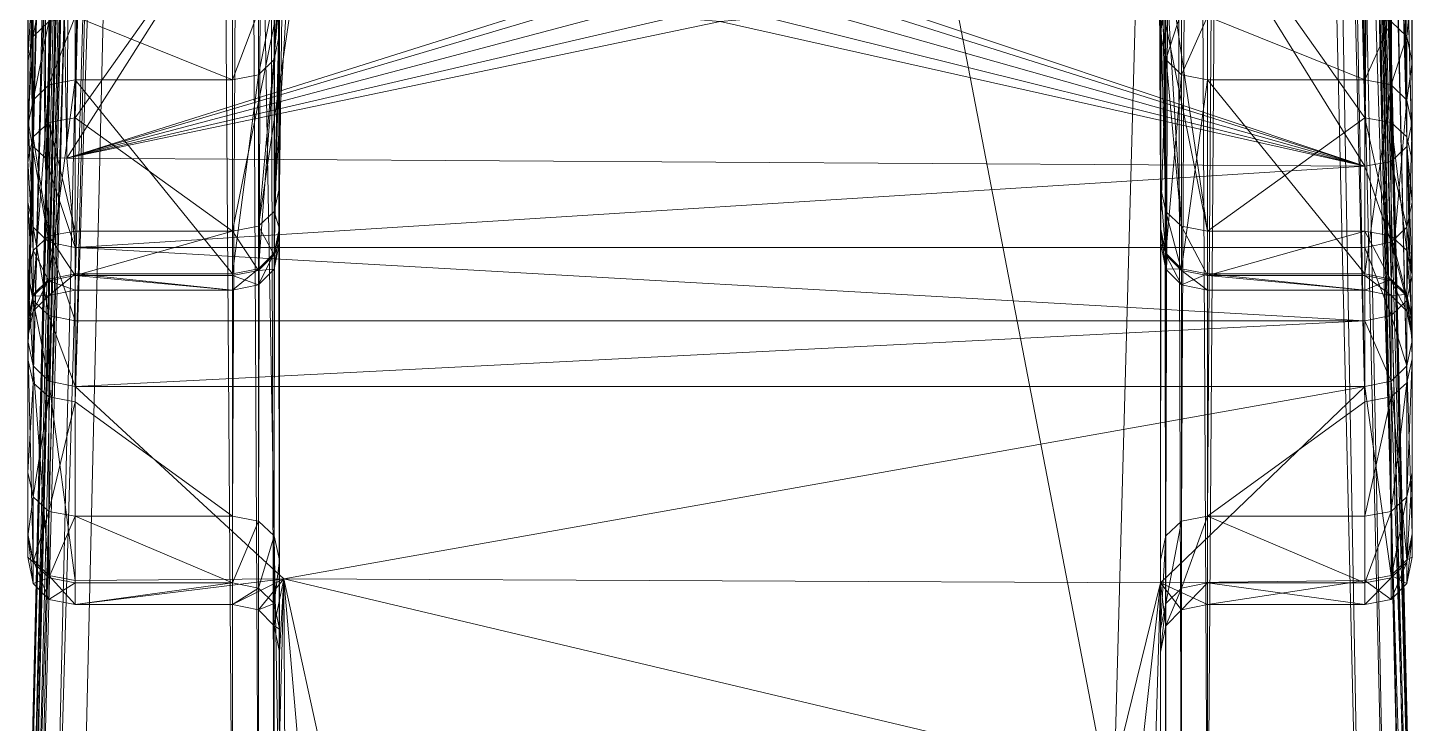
# Model space of a CAD drawing. Header units: metres. Extents: x -565 to 1231, y 366 to 1032.
# Drawn here: x -564.96 to -520.95, y 845.79 to 867.9 of the extents above; entities that cross this region are included whole.
import ezdxf

# ---------------------------------------------------------------- set-up
doc = ezdxf.new("R2010")
doc.units = ezdxf.units.M
doc.layers.add('KOV', color=7, linetype='Continuous', lineweight=13, true_color=0xe3e3e3)

# ---------------------------------------------------------------- blocks, each defined once
blk = doc.blocks.new('KOMPLEXNÍ OBJEKT_0')
at = {"layer": 'KOV'}
for points in [[(493.264, 1597.564, 364.419), (492.629, 1597.556, 392.791), (486.479, 1597.557, 366.155)], [(492.721, 1597.562, 359.788), (493.264, 1597.564, 364.419), (486.479, 1597.557, 366.155)], [(499.456, 1597.564, 391.238), (494.708, 1597.556, 401.233), (492.629, 1597.556, 392.791)], [(493.264, 1597.564, 364.419), (499.456, 1597.564, 391.238), (492.629, 1597.556, 392.791)], [(494.086, 1597.395, 364.276), (493.264, 1597.564, 364.419), (492.721, 1597.562, 359.788)], [(500.266, 1597.395, 391.044), (499.456, 1597.564, 391.238), (493.264, 1597.564, 364.419)], [(493.264, 1597.564, 364.419), (494.086, 1597.395, 364.276), (500.266, 1597.395, 391.044)], [(499.456, 1597.564, 391.238), (497.029, 1597.556, 409.6), (494.708, 1597.556, 401.233)], [(501.479, 1597.564, 399.46), (499.594, 1597.555, 417.906), (497.029, 1597.556, 409.6)], [(499.456, 1597.564, 391.238), (501.479, 1597.564, 399.46), (497.029, 1597.556, 409.6)], [(499.456, 1597.564, 391.238), (500.266, 1597.395, 391.044), (502.286, 1597.396, 399.249)], [(502.286, 1597.396, 399.249), (501.479, 1597.564, 399.46), (499.456, 1597.564, 391.238)], [(506.246, 1597.565, 415.722), (534.446, 1597.555, 525.168), (499.594, 1597.555, 417.906)], [(503.745, 1597.565, 407.631), (506.246, 1597.565, 415.722), (499.594, 1597.555, 417.906)], [(501.479, 1597.564, 399.46), (503.745, 1597.565, 407.631), (499.594, 1597.555, 417.906)], [(504.545, 1597.396, 407.397), (503.745, 1597.565, 407.631), (501.479, 1597.564, 399.46)], [(501.479, 1597.564, 399.46), (502.286, 1597.396, 399.249), (504.545, 1597.396, 407.397)], [(465.48, 1597.395, 327.309), (465.045, 1596.894, 327.062), (628.915, 1593.055, -8.922)], [(466.204, 1597.563, 327.728), (465.48, 1597.395, 327.309), (629.336, 1593.557, -8.644)], [(628.915, 1593.055, -8.922), (629.336, 1593.557, -8.644), (465.48, 1597.395, 327.309)], [(466.204, 1597.563, 327.728), (630.037, 1593.725, -8.181), (473.738, 1597.56, 331.089)], [(629.336, 1593.557, -8.644), (630.037, 1593.725, -8.181), (466.204, 1597.563, 327.728)], [(630.037, 1593.725, -8.181), (636.501, 1593.72, -5.465), (473.738, 1597.56, 331.089)], [(473.865, 1597.532, 331.151), (473.738, 1597.56, 331.089), (636.501, 1593.72, -5.465)], [(473.967, 1597.305, 331.202), (637.763, 1592.223, -4.631), (473.855, 1591.06, 331.431)], [(636.501, 1593.72, -5.465), (637.202, 1593.555, -5.002), (473.865, 1597.532, 331.151)], [(473.941, 1597.447, 331.189), (473.865, 1597.532, 331.151), (637.202, 1593.555, -5.002)], [(637.202, 1593.555, -5.002), (637.623, 1593.056, -4.724), (473.941, 1597.447, 331.189)], [(473.967, 1597.305, 331.202), (473.941, 1597.447, 331.189), (637.623, 1593.056, -4.724)], [(637.623, 1593.056, -4.724), (637.763, 1592.223, -4.631), (473.967, 1597.305, 331.202)], [(484.399, 1596.893, 359.837), (484.903, 1597.393, 359.834), (485.657, 1597.392, 366.298)], [(484.903, 1597.393, 359.834), (484.399, 1596.893, 359.837), (485.087, 1596.894, 353.291)], [(485.657, 1597.392, 366.298), (485.164, 1596.893, 366.383), (484.399, 1596.893, 359.837)], [(484.903, 1597.393, 359.834), (485.741, 1597.558, 359.829), (486.479, 1597.557, 366.155)], [(485.741, 1597.558, 359.829), (484.903, 1597.393, 359.834), (485.579, 1597.394, 353.399)], [(486.479, 1597.557, 366.155), (485.657, 1597.392, 366.298), (484.903, 1597.393, 359.834)], [(485.087, 1596.894, 353.291), (485.579, 1597.394, 353.399), (484.903, 1597.393, 359.834)], [(485.579, 1597.394, 353.399), (485.087, 1596.894, 353.291), (487.196, 1596.894, 347.047)], [(491.819, 1597.392, 392.985), (491.333, 1596.893, 393.101), (485.164, 1596.893, 366.383)], [(485.164, 1596.893, 366.383), (485.657, 1597.392, 366.298), (491.819, 1597.392, 392.985)], [(486.398, 1597.56, 353.578), (485.579, 1597.394, 353.399), (487.661, 1597.394, 347.233)], [(485.579, 1597.394, 353.399), (486.398, 1597.56, 353.578), (485.741, 1597.558, 359.829)], [(487.196, 1596.894, 347.047), (487.661, 1597.394, 347.233), (485.579, 1597.394, 353.399)], [(485.657, 1597.392, 366.298), (486.479, 1597.557, 366.155), (492.629, 1597.556, 392.791)], [(492.629, 1597.556, 392.791), (491.819, 1597.392, 392.985), (485.657, 1597.392, 366.298)], [(492.721, 1597.562, 359.788), (486.479, 1597.557, 366.155), (485.741, 1597.558, 359.829)], [(492.721, 1597.562, 359.788), (485.741, 1597.558, 359.829), (486.398, 1597.56, 353.578)], [(492.721, 1597.562, 359.788), (486.398, 1597.56, 353.578), (488.436, 1597.562, 347.543)], [(487.661, 1597.394, 347.233), (488.436, 1597.562, 347.543), (486.398, 1597.56, 353.578)], [(487.661, 1597.394, 347.233), (487.196, 1596.894, 347.047), (490.834, 1596.894, 339.248)], [(488.436, 1597.562, 347.543), (487.661, 1597.394, 347.233), (491.288, 1597.395, 339.457)], [(490.834, 1596.894, 339.248), (491.288, 1597.395, 339.457), (487.661, 1597.394, 347.233)], [(493.218, 1597.56, 355.069), (492.721, 1597.562, 359.788), (488.436, 1597.562, 347.543)], [(493.218, 1597.56, 355.069), (488.436, 1597.562, 347.543), (492.043, 1597.562, 339.809)], [(491.288, 1597.395, 339.457), (492.043, 1597.562, 339.809), (488.436, 1597.562, 347.543)], [(491.288, 1597.395, 339.457), (490.834, 1596.894, 339.248), (648.754, 1593.057, 0.586)], [(492.043, 1597.562, 339.809), (491.288, 1597.395, 339.457), (649.235, 1593.557, 0.738)], [(648.754, 1593.057, 0.586), (649.235, 1593.557, 0.738), (491.288, 1597.395, 339.457)], [(491.333, 1596.893, 393.101), (491.819, 1597.392, 392.985), (493.902, 1597.392, 401.444)], [(493.902, 1597.392, 401.444), (493.418, 1596.893, 401.57), (491.333, 1596.893, 393.101)], [(491.819, 1597.392, 392.985), (492.629, 1597.556, 392.791), (494.708, 1597.556, 401.233)], [(494.708, 1597.556, 401.233), (493.902, 1597.392, 401.444), (491.819, 1597.392, 392.985)], [(494.71, 1597.559, 350.652), (493.218, 1597.56, 355.069), (492.043, 1597.562, 339.809)], [(498.35, 1597.558, 342.846), (494.71, 1597.559, 350.652), (492.043, 1597.562, 339.809)], [(656.214, 1593.721, 4.305), (498.35, 1597.558, 342.846), (492.043, 1597.562, 339.809)], [(656.214, 1593.721, 4.305), (492.043, 1597.562, 339.809), (650.037, 1593.724, 0.991)], [(649.235, 1593.557, 0.738), (650.037, 1593.724, 0.991), (492.043, 1597.562, 339.809)], [(492.721, 1597.562, 359.788), (493.56, 1597.395, 359.784), (494.086, 1597.395, 364.276)], [(493.56, 1597.395, 359.784), (492.721, 1597.562, 359.788), (493.218, 1597.56, 355.069)], [(494.037, 1597.394, 355.248), (493.218, 1597.56, 355.069), (494.71, 1597.559, 350.652)], [(493.218, 1597.56, 355.069), (494.037, 1597.394, 355.248), (493.56, 1597.395, 359.784)], [(493.418, 1596.893, 401.57), (493.902, 1597.392, 401.444), (496.229, 1597.392, 409.834)], [(496.229, 1597.392, 409.834), (495.749, 1596.893, 409.975), (493.418, 1596.893, 401.57)], [(494.579, 1596.894, 364.191), (494.086, 1597.395, 364.276), (493.56, 1597.395, 359.784)], [(493.56, 1597.395, 359.784), (494.063, 1596.894, 359.781), (494.579, 1596.894, 364.191)], [(494.063, 1596.894, 359.781), (493.56, 1597.395, 359.784), (494.037, 1597.394, 355.248)], [(493.902, 1597.392, 401.444), (494.708, 1597.556, 401.233), (497.029, 1597.556, 409.6)], [(497.029, 1597.556, 409.6), (496.229, 1597.392, 409.834), (493.902, 1597.392, 401.444)], [(494.71, 1597.559, 350.652), (495.485, 1597.393, 350.963), (494.037, 1597.394, 355.248)], [(494.529, 1596.894, 355.356), (494.037, 1597.394, 355.248), (495.485, 1597.393, 350.963)], [(494.037, 1597.394, 355.248), (494.529, 1596.894, 355.356), (494.063, 1596.894, 359.781)], [(500.752, 1596.894, 390.928), (500.266, 1597.395, 391.044), (494.086, 1597.395, 364.276)], [(494.086, 1597.395, 364.276), (494.579, 1596.894, 364.191), (500.752, 1596.894, 390.928)], [(495.485, 1597.393, 350.963), (495.95, 1596.893, 351.149), (494.529, 1596.894, 355.356)], [(495.485, 1597.393, 350.963), (494.71, 1597.559, 350.652), (498.35, 1597.558, 342.846)], [(498.35, 1597.558, 342.846), (499.104, 1597.393, 343.199), (495.485, 1597.393, 350.963)], [(495.95, 1596.893, 351.149), (495.485, 1597.393, 350.963), (499.104, 1597.393, 343.199)], [(495.749, 1596.893, 409.975), (496.229, 1597.392, 409.834), (498.829, 1597.42, 418.247)], [(498.829, 1597.42, 418.247), (498.439, 1597.008, 418.664), (495.749, 1596.893, 409.975)], [(499.104, 1597.393, 343.199), (499.557, 1596.893, 343.413), (495.95, 1596.893, 351.149)], [(496.229, 1597.392, 409.834), (497.029, 1597.556, 409.6), (499.594, 1597.555, 417.906)], [(499.594, 1597.555, 417.906), (498.829, 1597.42, 418.247), (496.229, 1597.392, 409.834)], [(499.104, 1597.393, 343.199), (498.35, 1597.558, 342.846), (656.214, 1593.721, 4.305)], [(498.439, 1597.008, 418.664), (498.829, 1597.42, 418.247), (533.655, 1597.391, 525.431)], [(533.655, 1597.391, 525.431), (533.181, 1596.893, 525.589), (498.439, 1597.008, 418.664)], [(498.829, 1597.42, 418.247), (499.594, 1597.555, 417.906), (534.446, 1597.555, 525.168)], [(534.446, 1597.555, 525.168), (533.655, 1597.391, 525.431), (498.829, 1597.42, 418.247)], [(656.214, 1593.721, 4.305), (657.015, 1593.555, 4.559), (499.104, 1597.393, 343.199)], [(499.557, 1596.893, 343.413), (499.104, 1597.393, 343.199), (657.015, 1593.555, 4.559)], [(502.77, 1596.894, 399.123), (502.286, 1597.396, 399.249), (500.266, 1597.395, 391.044)], [(500.266, 1597.395, 391.044), (500.752, 1596.894, 390.928), (502.77, 1596.894, 399.123)], [(502.286, 1597.396, 399.249), (502.77, 1596.894, 399.123), (505.025, 1596.894, 407.256)], [(505.025, 1596.894, 407.256), (504.545, 1597.396, 407.397), (502.286, 1597.396, 399.249)], [(465.045, 1596.894, 327.062), (464.897, 1596.06, 326.986), (628.775, 1592.222, -9.015)], [(628.775, 1592.222, -9.015), (628.915, 1593.055, -8.922), (465.045, 1596.894, 327.062)], [(485.164, 1596.893, 366.383), (484.999, 1596.06, 366.412), (484.232, 1596.06, 359.838)], [(484.232, 1596.06, 359.838), (484.399, 1596.893, 359.837), (485.164, 1596.893, 366.383)], [(484.399, 1596.893, 359.837), (484.232, 1596.06, 359.838), (484.923, 1596.06, 353.255)], [(484.923, 1596.06, 353.255), (485.087, 1596.894, 353.291), (484.399, 1596.893, 359.837)], [(485.087, 1596.894, 353.291), (484.923, 1596.06, 353.255), (487.041, 1596.06, 346.985)], [(491.333, 1596.893, 393.101), (491.17, 1596.06, 393.139), (484.999, 1596.06, 366.412)], [(484.999, 1596.06, 366.412), (485.164, 1596.893, 366.383), (491.333, 1596.893, 393.101)], [(487.041, 1596.06, 346.985), (487.196, 1596.894, 347.047), (485.087, 1596.894, 353.291)], [(487.196, 1596.894, 347.047), (487.041, 1596.06, 346.985), (490.681, 1596.06, 339.182)], [(490.681, 1596.06, 339.182), (490.834, 1596.894, 339.248), (487.196, 1596.894, 347.047)], [(490.834, 1596.894, 339.248), (490.681, 1596.06, 339.182), (648.594, 1592.223, 0.535)], [(648.594, 1592.223, 0.535), (648.754, 1593.057, 0.586), (490.834, 1596.894, 339.248)], [(491.17, 1596.06, 393.139), (491.333, 1596.893, 393.101), (493.418, 1596.893, 401.57)], [(493.418, 1596.893, 401.57), (493.257, 1596.06, 401.613), (491.17, 1596.06, 393.139)], [(493.257, 1596.06, 401.613), (493.418, 1596.893, 401.57), (495.749, 1596.893, 409.975)], [(495.749, 1596.893, 409.975), (495.589, 1596.06, 410.022), (493.257, 1596.06, 401.613)], [(494.744, 1596.06, 364.162), (494.579, 1596.894, 364.191), (494.063, 1596.894, 359.781)], [(494.063, 1596.894, 359.781), (494.23, 1596.06, 359.78), (494.744, 1596.06, 364.162)], [(494.23, 1596.06, 359.78), (494.063, 1596.894, 359.781), (494.529, 1596.894, 355.356)], [(494.529, 1596.894, 355.356), (494.692, 1596.06, 355.391), (494.23, 1596.06, 359.78)], [(494.692, 1596.06, 355.391), (494.529, 1596.894, 355.356), (495.95, 1596.893, 351.149)], [(500.915, 1596.06, 390.89), (500.752, 1596.894, 390.928), (494.579, 1596.894, 364.191)], [(494.579, 1596.894, 364.191), (494.744, 1596.06, 364.162), (500.915, 1596.06, 390.89)], [(495.95, 1596.893, 351.149), (496.105, 1596.06, 351.211), (494.692, 1596.06, 355.391)], [(495.589, 1596.06, 410.022), (495.749, 1596.893, 409.975), (498.439, 1597.008, 418.664)], [(498.439, 1597.008, 418.664), (498.424, 1596.318, 419.159), (495.589, 1596.06, 410.022)], [(496.105, 1596.06, 351.211), (495.95, 1596.893, 351.149), (499.557, 1596.893, 343.413)], [(499.557, 1596.893, 343.413), (499.706, 1596.06, 343.487), (496.105, 1596.06, 351.211)], [(498.424, 1596.318, 419.159), (498.439, 1597.008, 418.664), (533.181, 1596.893, 525.589)], [(533.181, 1596.893, 525.589), (533.023, 1596.06, 525.642), (498.424, 1596.318, 419.159)], [(657.015, 1593.555, 4.559), (657.496, 1593.055, 4.711), (499.557, 1596.893, 343.413)], [(499.706, 1596.06, 343.487), (499.557, 1596.893, 343.413), (657.496, 1593.055, 4.711)], [(500.752, 1596.894, 390.928), (500.915, 1596.06, 390.89), (502.931, 1596.06, 399.081)], [(502.931, 1596.06, 399.081), (502.77, 1596.894, 399.123), (500.752, 1596.894, 390.928)], [(498.165, 1555.06, 418.359), (495.589, 1596.06, 410.022), (498.424, 1596.318, 419.159)], [(498.165, 1555.06, 418.359), (498.424, 1596.318, 419.159), (502.769, 1575.56, 432.531)], [(502.894, 1577.06, 432.914), (502.769, 1575.56, 432.531), (498.424, 1596.318, 419.159)], [(503.233, 1578.157, 433.958), (502.894, 1577.06, 432.914), (498.424, 1596.318, 419.159)], [(503.697, 1578.56, 435.385), (503.233, 1578.157, 433.958), (498.424, 1596.318, 419.159)], [(504.159, 1578.157, 436.811), (503.697, 1578.56, 435.385), (498.424, 1596.318, 419.159)], [(527.027, 1578.157, 507.189), (504.159, 1578.157, 436.811), (498.424, 1596.318, 419.159)], [(527.027, 1578.157, 507.189), (498.424, 1596.318, 419.159), (533.023, 1596.06, 525.642)], [(476.687, 1589.56, 302.574), (628.775, 1592.222, -9.015), (464.897, 1596.06, 326.986)], [(485.051, 1589.427, 366.701), (484.232, 1591.06, 359.838), (484.232, 1596.06, 359.838)], [(484.232, 1596.06, 359.838), (484.999, 1596.06, 366.412), (485.051, 1589.427, 366.701)], [(484.232, 1596.06, 359.838), (484.232, 1591.06, 359.838), (484.923, 1591.06, 353.255)], [(484.923, 1591.06, 353.255), (484.923, 1596.06, 353.255), (484.232, 1596.06, 359.838)], [(487.041, 1596.06, 346.985), (484.923, 1596.06, 353.255), (484.923, 1591.06, 353.255)], [(484.923, 1591.06, 353.255), (487.041, 1591.06, 346.985), (487.041, 1596.06, 346.985)], [(485.051, 1589.427, 366.701), (484.999, 1596.06, 366.412), (491.17, 1596.06, 393.139)], [(491.17, 1555.06, 393.139), (485.051, 1589.427, 366.701), (491.17, 1596.06, 393.139)], [(490.681, 1596.06, 339.182), (487.041, 1596.06, 346.985), (487.041, 1591.06, 346.985)], [(490.681, 1596.06, 339.182), (487.041, 1591.06, 346.985), (648.594, 1591.06, 0.535)], [(648.594, 1592.223, 0.535), (490.681, 1596.06, 339.182), (648.594, 1591.06, 0.535)], [(493.257, 1555.06, 401.613), (491.17, 1555.06, 393.139), (491.17, 1596.06, 393.139)], [(493.257, 1555.06, 401.613), (491.17, 1596.06, 393.139), (493.257, 1596.06, 401.613)], [(493.257, 1555.06, 401.613), (493.257, 1596.06, 401.613), (495.589, 1596.06, 410.022)], [(495.589, 1555.06, 410.021), (493.257, 1555.06, 401.613), (495.589, 1596.06, 410.022)], [(494.744, 1596.06, 364.162), (494.23, 1596.06, 359.78), (494.23, 1591.06, 359.78)], [(494.23, 1591.06, 359.78), (494.744, 1591.06, 364.162), (494.744, 1596.06, 364.162)], [(494.692, 1596.06, 355.391), (494.692, 1591.06, 355.391), (494.23, 1591.06, 359.78)], [(494.23, 1591.06, 359.78), (494.23, 1596.06, 359.78), (494.692, 1596.06, 355.391)], [(496.105, 1591.06, 351.211), (494.692, 1591.06, 355.391), (494.692, 1596.06, 355.391)], [(494.692, 1596.06, 355.391), (496.105, 1596.06, 351.211), (496.105, 1591.06, 351.211)], [(500.915, 1596.06, 390.89), (494.744, 1596.06, 364.162), (494.744, 1591.06, 364.162)], [(500.915, 1596.06, 390.89), (494.744, 1591.06, 364.162), (500.915, 1591.06, 390.89)], [(498.165, 1555.06, 418.359), (495.589, 1555.06, 410.021), (495.589, 1596.06, 410.022)], [(496.105, 1591.06, 351.211), (496.105, 1596.06, 351.211), (499.706, 1596.06, 343.487)], [(510.994, 1588.06, 319.283), (496.105, 1591.06, 351.211), (499.706, 1596.06, 343.487)], [(510.994, 1588.06, 319.283), (499.706, 1596.06, 343.487), (657.656, 1592.222, 4.761)], [(657.496, 1593.055, 4.711), (657.656, 1592.222, 4.761), (499.706, 1596.06, 343.487)], [(502.931, 1596.06, 399.081), (500.915, 1596.06, 390.89), (500.915, 1591.06, 390.89)], [(502.931, 1596.06, 399.081), (500.915, 1591.06, 390.89), (502.931, 1591.06, 399.081)], [(637.763, 1592.223, -4.631), (637.763, 1591.06, -4.631), (473.855, 1591.06, 331.431)], [(476.687, 1589.56, 302.574), (477.404, 1563.06, 301.344), (628.775, 1592.222, -9.015)], [(477.404, 1563.06, 301.344), (628.775, 1558.897, -9.015), (628.775, 1592.222, -9.015)], [(473.999, 1590.227, 331.515), (473.855, 1591.06, 331.431), (637.763, 1591.06, -4.631)], [(637.763, 1591.06, -4.631), (637.903, 1590.227, -4.538), (473.999, 1590.227, 331.515)], [(484.232, 1591.06, 359.838), (484.064, 1590.227, 359.839), (484.759, 1590.227, 353.22)], [(484.064, 1590.227, 359.839), (484.232, 1591.06, 359.838), (485.051, 1589.427, 366.701)], [(484.759, 1590.227, 353.22), (484.923, 1591.06, 353.255), (484.232, 1591.06, 359.838)], [(484.923, 1591.06, 353.255), (484.759, 1590.227, 353.22), (486.886, 1590.227, 346.923)], [(486.886, 1590.227, 346.923), (487.041, 1591.06, 346.985), (484.923, 1591.06, 353.255)], [(487.041, 1591.06, 346.985), (486.886, 1590.227, 346.923), (648.434, 1590.227, 0.484)], [(648.434, 1590.227, 0.484), (648.594, 1591.06, 0.535), (487.041, 1591.06, 346.985)], [(494.23, 1591.06, 359.78), (494.398, 1590.227, 359.779), (494.908, 1590.227, 364.134)], [(494.908, 1590.227, 364.134), (494.744, 1591.06, 364.162), (494.23, 1591.06, 359.78)], [(494.398, 1590.227, 359.779), (494.23, 1591.06, 359.78), (494.692, 1591.06, 355.391)], [(494.692, 1591.06, 355.391), (494.856, 1590.227, 355.427), (494.398, 1590.227, 359.779)], [(494.856, 1590.227, 355.427), (494.692, 1591.06, 355.391), (496.105, 1591.06, 351.211)], [(494.744, 1591.06, 364.162), (494.908, 1590.227, 364.134), (501.077, 1590.227, 390.851)], [(501.077, 1590.227, 390.851), (500.915, 1591.06, 390.89), (494.744, 1591.06, 364.162)], [(496.105, 1591.06, 351.211), (496.26, 1590.227, 351.273), (494.856, 1590.227, 355.427)], [(496.26, 1590.227, 351.273), (496.105, 1591.06, 351.211), (510.994, 1588.06, 319.283)], [(500.915, 1591.06, 390.89), (501.077, 1590.227, 390.851), (503.092, 1590.227, 399.038)], [(503.092, 1590.227, 399.038), (502.931, 1591.06, 399.081), (500.915, 1591.06, 390.89)], [(474.433, 1589.727, 331.767), (473.999, 1590.227, 331.515), (637.903, 1590.227, -4.538)], [(637.903, 1590.227, -4.538), (638.324, 1589.727, -4.26), (474.433, 1589.727, 331.767)], [(484.064, 1590.227, 359.839), (483.561, 1589.727, 359.842), (484.268, 1589.727, 353.112)], [(483.561, 1589.727, 359.842), (484.064, 1590.227, 359.839), (485.051, 1589.427, 366.701)], [(484.268, 1589.727, 353.112), (484.759, 1590.227, 353.22), (484.064, 1590.227, 359.839)], [(484.759, 1590.227, 353.22), (484.268, 1589.727, 353.112), (486.421, 1589.727, 346.736)], [(486.421, 1589.727, 346.736), (486.886, 1590.227, 346.923), (484.759, 1590.227, 353.22)], [(486.886, 1590.227, 346.923), (486.421, 1589.727, 346.736), (647.953, 1589.727, 0.332)], [(647.953, 1589.727, 0.332), (648.434, 1590.227, 0.484), (486.886, 1590.227, 346.923)], [(494.398, 1590.227, 359.779), (494.901, 1589.727, 359.776), (495.401, 1589.727, 364.048)], [(495.401, 1589.727, 364.048), (494.908, 1590.227, 364.134), (494.398, 1590.227, 359.779)], [(494.901, 1589.727, 359.776), (494.398, 1590.227, 359.779), (494.856, 1590.227, 355.427)], [(495.348, 1589.727, 355.535), (494.856, 1590.227, 355.427), (496.26, 1590.227, 351.273)], [(494.856, 1590.227, 355.427), (495.348, 1589.727, 355.535), (494.901, 1589.727, 359.776)], [(494.908, 1590.227, 364.134), (495.401, 1589.727, 364.048), (501.563, 1589.727, 390.735)], [(501.563, 1589.727, 390.735), (501.077, 1590.227, 390.851), (494.908, 1590.227, 364.134)], [(496.26, 1590.227, 351.273), (496.725, 1589.727, 351.459), (495.348, 1589.727, 355.535)], [(496.725, 1589.727, 351.459), (496.26, 1590.227, 351.273), (510.762, 1588.893, 319.858)], [(510.994, 1588.06, 319.283), (510.762, 1588.893, 319.858), (496.26, 1590.227, 351.273)], [(501.077, 1590.227, 390.851), (501.563, 1589.727, 390.735), (503.576, 1589.727, 398.912)], [(503.576, 1589.727, 398.912), (503.092, 1590.227, 399.038), (501.077, 1590.227, 390.851)], [(475.154, 1589.56, 332.188), (474.433, 1589.727, 331.767), (638.324, 1589.727, -4.26)], [(638.324, 1589.727, -4.26), (639.025, 1589.56, -3.797), (475.154, 1589.56, 332.188)], [(483.561, 1589.727, 359.842), (482.723, 1589.56, 359.847), (483.449, 1589.56, 352.933)], [(482.723, 1589.56, 359.847), (483.561, 1589.727, 359.842), (485.051, 1589.427, 366.701)], [(484.268, 1589.727, 353.112), (483.449, 1589.56, 352.933), (485.646, 1589.56, 346.426)], [(483.449, 1589.56, 352.933), (484.268, 1589.727, 353.112), (483.561, 1589.727, 359.842)], [(485.646, 1589.56, 346.426), (486.421, 1589.727, 346.736), (484.268, 1589.727, 353.112)], [(486.421, 1589.727, 346.736), (485.646, 1589.56, 346.426), (647.151, 1589.56, 0.079)], [(647.151, 1589.56, 0.079), (647.953, 1589.727, 0.332), (486.421, 1589.727, 346.736)], [(494.901, 1589.727, 359.776), (495.74, 1589.56, 359.771), (496.224, 1589.56, 363.906)], [(496.224, 1589.56, 363.906), (495.401, 1589.727, 364.048), (494.901, 1589.727, 359.776)], [(495.74, 1589.56, 359.771), (494.901, 1589.727, 359.776), (495.348, 1589.727, 355.535)], [(496.167, 1589.56, 355.714), (495.348, 1589.727, 355.535), (496.725, 1589.727, 351.459)], [(495.348, 1589.727, 355.535), (496.167, 1589.56, 355.714), (495.74, 1589.56, 359.771)], [(495.401, 1589.727, 364.048), (496.224, 1589.56, 363.906), (502.374, 1589.56, 390.542)], [(502.374, 1589.56, 390.542), (501.563, 1589.727, 390.735), (495.401, 1589.727, 364.048)], [(496.725, 1589.727, 351.459), (497.499, 1589.56, 351.77), (496.167, 1589.56, 355.714)], [(497.499, 1589.56, 351.77), (496.725, 1589.727, 351.459), (510.068, 1589.393, 321.585)], [(510.762, 1588.893, 319.858), (510.068, 1589.393, 321.585), (496.725, 1589.727, 351.459)], [(501.563, 1589.727, 390.735), (502.374, 1589.56, 390.542), (504.382, 1589.56, 398.701)], [(504.382, 1589.56, 398.701), (503.576, 1589.727, 398.912), (501.563, 1589.727, 390.735)], [(485.646, 1589.56, 346.426), (479.936, 1589.56, 353.985), (475.154, 1589.56, 332.188)], [(485.646, 1589.56, 346.426), (475.154, 1589.56, 332.188), (639.025, 1589.56, -3.797)], [(478.8, 1563.06, 355.044), (478.8, 1588.06, 355.044), (485.051, 1589.427, 366.701)], [(485.051, 1589.427, 366.701), (484.921, 1561.56, 366.591), (478.8, 1563.06, 355.044)], [(485.051, 1589.427, 366.701), (478.8, 1588.06, 355.044), (478.927, 1588.893, 354.926)], [(485.051, 1589.427, 366.701), (478.927, 1588.893, 354.926), (479.305, 1589.393, 354.573)], [(485.051, 1589.427, 366.701), (479.305, 1589.393, 354.573), (479.936, 1589.56, 353.985)], [(482.723, 1589.56, 359.847), (485.051, 1589.427, 366.701), (479.936, 1589.56, 353.985)], [(483.449, 1589.56, 352.933), (482.723, 1589.56, 359.847), (479.936, 1589.56, 353.985)], [(485.646, 1589.56, 346.426), (483.449, 1589.56, 352.933), (479.936, 1589.56, 353.985)], [(491.17, 1555.06, 393.139), (484.921, 1561.56, 366.591), (485.051, 1589.427, 366.701)], [(647.151, 1589.56, 0.079), (485.646, 1589.56, 346.426), (639.025, 1589.56, -3.797)], [(496.224, 1589.56, 363.906), (495.74, 1589.56, 359.771), (496.167, 1589.56, 355.714)], [(496.224, 1589.56, 363.906), (496.167, 1589.56, 355.714), (497.499, 1589.56, 351.77)], [(502.374, 1589.56, 390.542), (496.224, 1589.56, 363.906), (497.499, 1589.56, 351.77)], [(497.499, 1589.56, 351.77), (508.91, 1589.56, 324.462), (507.72, 1589.56, 324.236)], [(497.499, 1589.56, 351.77), (507.72, 1589.56, 324.236), (507.053, 1589.56, 330.105)], [(497.499, 1589.56, 351.77), (507.053, 1589.56, 330.105), (507.646, 1589.56, 335.899)], [(502.374, 1589.56, 390.542), (497.499, 1589.56, 351.77), (507.646, 1589.56, 335.899)], [(510.068, 1589.393, 321.585), (508.91, 1589.56, 324.462), (497.499, 1589.56, 351.77)], [(502.374, 1589.56, 390.542), (507.646, 1589.56, 335.899), (518.469, 1589.56, 386.817)], [(504.382, 1589.56, 398.701), (502.374, 1589.56, 390.542), (518.469, 1589.56, 386.817)], [(498.165, 1555.06, 418.359), (502.769, 1575.56, 432.531), (502.894, 1574.06, 432.914)], [(498.165, 1555.06, 418.359), (502.894, 1574.06, 432.914), (503.233, 1572.961, 433.958)], [(527.027, 1572.961, 507.189), (532.763, 1554.802, 524.841), (498.165, 1555.06, 418.359)], [(498.165, 1555.06, 418.359), (503.233, 1572.961, 433.958), (503.697, 1572.56, 435.385)], [(498.165, 1555.06, 418.359), (503.697, 1572.56, 435.385), (504.159, 1572.961, 436.811)], [(527.027, 1572.961, 507.189), (498.165, 1555.06, 418.359), (504.159, 1572.961, 436.811)], [(477.404, 1563.06, 301.344), (464.897, 1555.06, 326.986), (628.775, 1558.897, -9.015)], [(484.921, 1561.56, 366.591), (478.927, 1562.227, 354.926), (478.8, 1563.06, 355.044)], [(496.105, 1560.06, 351.211), (510.994, 1563.06, 319.283), (499.706, 1555.06, 343.487)], [(510.762, 1562.227, 319.858), (510.994, 1563.06, 319.283), (496.105, 1560.06, 351.211)], [(510.994, 1563.06, 319.283), (657.656, 1558.897, 4.761), (499.706, 1555.06, 343.487)], [(484.921, 1561.56, 366.591), (479.305, 1561.727, 354.573), (478.927, 1562.227, 354.926)], [(496.105, 1560.06, 351.211), (496.26, 1560.893, 351.273), (510.762, 1562.227, 319.858)], [(510.068, 1561.727, 321.585), (510.762, 1562.227, 319.858), (496.26, 1560.893, 351.273)], [(474.433, 1561.394, 331.767), (475.154, 1561.56, 332.188), (639.025, 1561.56, -3.797)], [(639.025, 1561.56, -3.797), (638.324, 1561.394, -4.26), (474.433, 1561.394, 331.767)], [(475.154, 1561.56, 332.188), (479.936, 1561.56, 353.985), (485.646, 1561.56, 346.426)], [(639.025, 1561.56, -3.797), (475.154, 1561.56, 332.188), (485.646, 1561.56, 346.426)], [(484.921, 1561.56, 366.591), (479.936, 1561.56, 353.985), (479.305, 1561.727, 354.573)], [(479.936, 1561.56, 353.985), (484.921, 1561.56, 366.591), (482.723, 1561.56, 359.847)], [(479.936, 1561.56, 353.985), (482.723, 1561.56, 359.847), (483.449, 1561.56, 352.933)], [(479.936, 1561.56, 353.985), (483.449, 1561.56, 352.933), (485.646, 1561.56, 346.426)], [(484.921, 1561.56, 366.591), (483.561, 1561.393, 359.842), (482.723, 1561.56, 359.847)], [(484.268, 1561.393, 353.112), (483.449, 1561.56, 352.933), (482.723, 1561.56, 359.847)], [(482.723, 1561.56, 359.847), (483.561, 1561.393, 359.842), (484.268, 1561.393, 353.112)], [(486.421, 1561.393, 346.736), (485.646, 1561.56, 346.426), (483.449, 1561.56, 352.933)], [(483.449, 1561.56, 352.933), (484.268, 1561.393, 353.112), (486.421, 1561.393, 346.736)], [(484.921, 1561.56, 366.591), (484.064, 1560.893, 359.839), (483.561, 1561.393, 359.842)], [(484.921, 1561.56, 366.591), (484.232, 1560.06, 359.838), (484.064, 1560.893, 359.839)], [(484.232, 1560.06, 359.838), (484.921, 1561.56, 366.591), (484.999, 1555.06, 366.412)], [(491.17, 1555.06, 393.139), (484.999, 1555.06, 366.412), (484.921, 1561.56, 366.591)], [(639.025, 1561.56, -3.797), (485.646, 1561.56, 346.426), (647.151, 1561.56, 0.079)], [(647.953, 1561.394, 0.332), (647.151, 1561.56, 0.079), (485.646, 1561.56, 346.426)], [(485.646, 1561.56, 346.426), (486.421, 1561.393, 346.736), (647.953, 1561.394, 0.332)], [(494.901, 1561.393, 359.776), (495.74, 1561.56, 359.771), (496.167, 1561.56, 355.714)], [(496.167, 1561.56, 355.714), (495.348, 1561.393, 355.535), (494.901, 1561.393, 359.776)], [(495.74, 1561.56, 359.771), (494.901, 1561.393, 359.776), (495.401, 1561.393, 364.048)], [(495.348, 1561.393, 355.535), (496.167, 1561.56, 355.714), (497.499, 1561.56, 351.77)], [(497.499, 1561.56, 351.77), (496.725, 1561.393, 351.459), (495.348, 1561.393, 355.535)], [(495.401, 1561.393, 364.048), (496.224, 1561.56, 363.906), (495.74, 1561.56, 359.771)], [(496.224, 1561.56, 363.906), (495.401, 1561.393, 364.048), (501.563, 1561.393, 390.735)], [(496.167, 1561.56, 355.714), (495.74, 1561.56, 359.771), (496.224, 1561.56, 363.906)], [(497.499, 1561.56, 351.77), (496.167, 1561.56, 355.714), (496.224, 1561.56, 363.906)], [(497.499, 1561.56, 351.77), (496.224, 1561.56, 363.906), (502.374, 1561.56, 390.542)], [(501.563, 1561.393, 390.735), (502.374, 1561.56, 390.542), (496.224, 1561.56, 363.906)], [(496.26, 1560.893, 351.273), (496.725, 1561.393, 351.459), (510.068, 1561.727, 321.585)], [(508.91, 1561.56, 324.462), (510.068, 1561.727, 321.585), (496.725, 1561.393, 351.459)], [(496.725, 1561.393, 351.459), (497.499, 1561.56, 351.77), (508.91, 1561.56, 324.462)], [(507.773, 1561.607, 325.866), (508.91, 1561.56, 324.462), (497.499, 1561.56, 351.77)], [(507.053, 1561.56, 330.105), (507.773, 1561.607, 325.866), (497.499, 1561.56, 351.77)], [(507.646, 1561.56, 335.899), (507.053, 1561.56, 330.105), (497.499, 1561.56, 351.77)], [(507.646, 1561.56, 335.899), (497.499, 1561.56, 351.77), (502.374, 1561.56, 390.542)], [(502.374, 1561.56, 390.542), (501.563, 1561.393, 390.735), (503.576, 1561.393, 398.912)], [(518.469, 1561.56, 386.817), (507.646, 1561.56, 335.899), (502.374, 1561.56, 390.542)], [(518.469, 1561.56, 386.817), (502.374, 1561.56, 390.542), (504.382, 1561.56, 398.701)], [(503.576, 1561.393, 398.912), (504.382, 1561.56, 398.701), (502.374, 1561.56, 390.542)], [(473.999, 1560.894, 331.515), (474.433, 1561.394, 331.767), (638.324, 1561.394, -4.26)], [(638.324, 1561.394, -4.26), (637.903, 1560.894, -4.538), (473.999, 1560.894, 331.515)], [(484.759, 1560.893, 353.22), (484.268, 1561.393, 353.112), (483.561, 1561.393, 359.842)], [(483.561, 1561.393, 359.842), (484.064, 1560.893, 359.839), (484.759, 1560.893, 353.22)], [(486.886, 1560.893, 346.923), (486.421, 1561.393, 346.736), (484.268, 1561.393, 353.112)], [(484.268, 1561.393, 353.112), (484.759, 1560.893, 353.22), (486.886, 1560.893, 346.923)], [(648.434, 1560.894, 0.484), (647.953, 1561.394, 0.332), (486.421, 1561.393, 346.736)], [(486.421, 1561.393, 346.736), (486.886, 1560.893, 346.923), (648.434, 1560.894, 0.484)], [(494.398, 1560.893, 359.779), (494.901, 1561.393, 359.776), (495.348, 1561.393, 355.535)], [(495.348, 1561.393, 355.535), (494.856, 1560.893, 355.427), (494.398, 1560.893, 359.779)], [(494.901, 1561.393, 359.776), (494.398, 1560.893, 359.779), (494.908, 1560.893, 364.134)], [(494.856, 1560.893, 355.427), (495.348, 1561.393, 355.535), (496.725, 1561.393, 351.459)], [(496.725, 1561.393, 351.459), (496.26, 1560.893, 351.273), (494.856, 1560.893, 355.427)], [(494.908, 1560.893, 364.134), (495.401, 1561.393, 364.048), (494.901, 1561.393, 359.776)], [(495.401, 1561.393, 364.048), (494.908, 1560.893, 364.134), (501.077, 1560.893, 390.851)], [(501.077, 1560.893, 390.851), (501.563, 1561.393, 390.735), (495.401, 1561.393, 364.048)], [(501.563, 1561.393, 390.735), (501.077, 1560.893, 390.851), (503.092, 1560.893, 399.038)], [(503.092, 1560.893, 399.038), (503.576, 1561.393, 398.912), (501.563, 1561.393, 390.735)], [(473.855, 1560.06, 331.431), (473.999, 1560.894, 331.515), (637.903, 1560.894, -4.538)], [(637.903, 1560.894, -4.538), (637.763, 1560.06, -4.631), (473.855, 1560.06, 331.431)], [(484.923, 1560.06, 353.255), (484.759, 1560.893, 353.22), (484.064, 1560.893, 359.839)], [(484.064, 1560.893, 359.839), (484.232, 1560.06, 359.838), (484.923, 1560.06, 353.255)], [(487.041, 1560.06, 346.985), (486.886, 1560.893, 346.923), (484.759, 1560.893, 353.22)], [(484.759, 1560.893, 353.22), (484.923, 1560.06, 353.255), (487.041, 1560.06, 346.985)], [(648.594, 1560.06, 0.535), (648.434, 1560.894, 0.484), (486.886, 1560.893, 346.923)], [(486.886, 1560.893, 346.923), (487.041, 1560.06, 346.985), (648.594, 1560.06, 0.535)], [(494.23, 1560.06, 359.78), (494.398, 1560.893, 359.779), (494.856, 1560.893, 355.427)], [(494.856, 1560.893, 355.427), (494.692, 1560.06, 355.391), (494.23, 1560.06, 359.78)], [(494.398, 1560.893, 359.779), (494.23, 1560.06, 359.78), (494.744, 1560.06, 364.162)], [(494.744, 1560.06, 364.162), (494.908, 1560.893, 364.134), (494.398, 1560.893, 359.779)], [(494.692, 1560.06, 355.391), (494.856, 1560.893, 355.427), (496.26, 1560.893, 351.273)], [(496.26, 1560.893, 351.273), (496.105, 1560.06, 351.211), (494.692, 1560.06, 355.391)], [(494.908, 1560.893, 364.134), (494.744, 1560.06, 364.162), (500.915, 1560.06, 390.89)], [(500.915, 1560.06, 390.89), (501.077, 1560.893, 390.851), (494.908, 1560.893, 364.134)], [(501.077, 1560.893, 390.851), (500.915, 1560.06, 390.89), (502.931, 1560.06, 399.081)], [(502.931, 1560.06, 399.081), (503.092, 1560.893, 399.038), (501.077, 1560.893, 390.851)], [(637.763, 1558.896, -4.631), (473.967, 1553.815, 331.202), (473.855, 1560.06, 331.431)], [(637.763, 1560.06, -4.631), (637.763, 1558.896, -4.631), (473.855, 1560.06, 331.431)], [(484.232, 1555.06, 359.838), (484.923, 1555.06, 353.255), (484.923, 1560.06, 353.255)], [(484.923, 1560.06, 353.255), (484.232, 1560.06, 359.838), (484.232, 1555.06, 359.838)], [(484.999, 1555.06, 366.412), (484.232, 1555.06, 359.838), (484.232, 1560.06, 359.838)], [(487.041, 1560.06, 346.985), (484.923, 1560.06, 353.255), (484.923, 1555.06, 353.255)], [(484.923, 1555.06, 353.255), (487.041, 1555.06, 346.985), (487.041, 1560.06, 346.985)], [(648.594, 1558.896, 0.535), (648.594, 1560.06, 0.535), (487.041, 1560.06, 346.985)], [(490.681, 1555.06, 339.182), (648.594, 1558.896, 0.535), (487.041, 1560.06, 346.985)], [(487.041, 1555.06, 346.985), (490.681, 1555.06, 339.182), (487.041, 1560.06, 346.985)], [(494.744, 1560.06, 364.162), (494.23, 1560.06, 359.78), (494.23, 1555.06, 359.78)], [(494.23, 1555.06, 359.78), (494.744, 1555.06, 364.162), (494.744, 1560.06, 364.162)], [(494.23, 1555.06, 359.78), (494.23, 1560.06, 359.78), (494.692, 1560.06, 355.391)], [(494.692, 1560.06, 355.391), (494.692, 1555.06, 355.391), (494.23, 1555.06, 359.78)], [(496.105, 1555.06, 351.211), (494.692, 1555.06, 355.391), (494.692, 1560.06, 355.391)], [(494.692, 1560.06, 355.391), (496.105, 1560.06, 351.211), (496.105, 1555.06, 351.211)], [(494.744, 1555.06, 364.162), (500.915, 1555.06, 390.89), (500.915, 1560.06, 390.89)], [(494.744, 1560.06, 364.162), (494.744, 1555.06, 364.162), (500.915, 1560.06, 390.89)], [(496.105, 1555.06, 351.211), (496.105, 1560.06, 351.211), (499.706, 1555.06, 343.487)], [(500.915, 1555.06, 390.89), (502.931, 1555.06, 399.081), (502.931, 1560.06, 399.081)], [(500.915, 1555.06, 390.89), (502.931, 1560.06, 399.081), (500.915, 1560.06, 390.89)], [(628.915, 1558.063, -8.922), (628.775, 1558.897, -9.015), (464.897, 1555.06, 326.986)], [(473.941, 1553.673, 331.189), (473.967, 1553.815, 331.202), (637.763, 1558.896, -4.631)], [(637.763, 1558.896, -4.631), (637.623, 1558.063, -4.724), (473.941, 1553.673, 331.189)], [(648.754, 1558.063, 0.586), (648.594, 1558.896, 0.535), (490.681, 1555.06, 339.182)], [(657.656, 1558.897, 4.761), (657.496, 1558.063, 4.711), (499.557, 1554.227, 343.413)], [(499.557, 1554.227, 343.413), (499.706, 1555.06, 343.487), (657.656, 1558.897, 4.761)], [(464.897, 1555.06, 326.986), (465.045, 1554.226, 327.062), (628.915, 1558.063, -8.922)], [(629.336, 1557.562, -8.644), (628.915, 1558.063, -8.922), (465.045, 1554.226, 327.062)], [(473.865, 1553.588, 331.151), (473.941, 1553.673, 331.189), (637.623, 1558.063, -4.724)], [(637.623, 1558.063, -4.724), (637.202, 1557.564, -5.002), (473.865, 1553.588, 331.151)], [(490.681, 1555.06, 339.182), (490.834, 1554.226, 339.248), (648.754, 1558.063, 0.586)], [(649.235, 1557.562, 0.738), (648.754, 1558.063, 0.586), (490.834, 1554.226, 339.248)], [(657.496, 1558.063, 4.711), (657.015, 1557.564, 4.559), (499.104, 1553.727, 343.199)], [(499.104, 1553.727, 343.199), (499.557, 1554.227, 343.413), (657.496, 1558.063, 4.711)], [(465.045, 1554.226, 327.062), (465.48, 1553.725, 327.309), (629.336, 1557.562, -8.644)], [(630.037, 1557.394, -8.181), (629.336, 1557.562, -8.644), (465.48, 1553.725, 327.309)], [(473.738, 1553.56, 331.089), (473.865, 1553.588, 331.151), (637.202, 1557.564, -5.002)], [(637.202, 1557.564, -5.002), (636.501, 1557.399, -5.465), (473.738, 1553.56, 331.089)], [(490.834, 1554.226, 339.248), (491.288, 1553.726, 339.457), (649.235, 1557.562, 0.738)], [(650.037, 1557.395, 0.991), (649.235, 1557.562, 0.738), (491.288, 1553.726, 339.457)], [(657.015, 1557.564, 4.559), (656.214, 1557.398, 4.305), (498.35, 1553.562, 342.846)], [(498.35, 1553.562, 342.846), (499.104, 1553.727, 343.199), (657.015, 1557.564, 4.559)], [(465.48, 1553.725, 327.309), (466.204, 1553.557, 327.728), (630.037, 1557.394, -8.181)], [(473.738, 1553.56, 331.089), (630.037, 1557.394, -8.181), (466.204, 1553.557, 327.728)], [(473.738, 1553.56, 331.089), (636.501, 1557.399, -5.465), (630.037, 1557.394, -8.181)], [(491.288, 1553.726, 339.457), (492.043, 1553.558, 339.809), (650.037, 1557.395, 0.991)], [(492.043, 1553.558, 339.809), (498.35, 1553.562, 342.846), (656.214, 1557.398, 4.305)], [(650.037, 1557.395, 0.991), (492.043, 1553.558, 339.809), (656.214, 1557.398, 4.305)], [(484.232, 1555.06, 359.838), (484.399, 1554.227, 359.837), (485.087, 1554.227, 353.291)], [(485.087, 1554.227, 353.291), (484.923, 1555.06, 353.255), (484.232, 1555.06, 359.838)], [(484.399, 1554.227, 359.837), (484.232, 1555.06, 359.838), (484.999, 1555.06, 366.412)], [(484.999, 1555.06, 366.412), (485.164, 1554.227, 366.383), (484.399, 1554.227, 359.837)], [(484.923, 1555.06, 353.255), (485.087, 1554.227, 353.291), (487.196, 1554.226, 347.047)], [(487.196, 1554.226, 347.047), (487.041, 1555.06, 346.985), (484.923, 1555.06, 353.255)], [(485.164, 1554.227, 366.383), (484.999, 1555.06, 366.412), (491.17, 1555.06, 393.139)], [(491.17, 1555.06, 393.139), (491.333, 1554.227, 393.101), (485.164, 1554.227, 366.383)], [(490.834, 1554.226, 339.248), (490.681, 1555.06, 339.182), (487.041, 1555.06, 346.985)], [(487.041, 1555.06, 346.985), (487.196, 1554.226, 347.047), (490.834, 1554.226, 339.248)], [(491.333, 1554.227, 393.101), (491.17, 1555.06, 393.139), (493.257, 1555.06, 401.613)], [(493.257, 1555.06, 401.613), (493.418, 1554.227, 401.57), (491.333, 1554.227, 393.101)], [(493.418, 1554.227, 401.57), (493.257, 1555.06, 401.613), (495.589, 1555.06, 410.021)], [(495.589, 1555.06, 410.021), (495.749, 1554.227, 409.975), (493.418, 1554.227, 401.57)], [(494.23, 1555.06, 359.78), (494.063, 1554.226, 359.781), (494.579, 1554.226, 364.191)], [(494.063, 1554.226, 359.781), (494.23, 1555.06, 359.78), (494.692, 1555.06, 355.391)], [(494.692, 1555.06, 355.391), (494.529, 1554.227, 355.356), (494.063, 1554.226, 359.781)], [(494.579, 1554.226, 364.191), (494.744, 1555.06, 364.162), (494.23, 1555.06, 359.78)], [(494.529, 1554.227, 355.356), (494.692, 1555.06, 355.391), (496.105, 1555.06, 351.211)], [(496.105, 1555.06, 351.211), (495.95, 1554.227, 351.149), (494.529, 1554.227, 355.356)], [(494.744, 1555.06, 364.162), (494.579, 1554.226, 364.191), (500.752, 1554.226, 390.928)], [(500.752, 1554.226, 390.928), (500.915, 1555.06, 390.89), (494.744, 1555.06, 364.162)], [(495.749, 1554.227, 409.975), (495.589, 1555.06, 410.021), (498.165, 1555.06, 418.359)], [(498.165, 1555.06, 418.359), (498.323, 1554.227, 418.309), (495.749, 1554.227, 409.975)], [(499.706, 1555.06, 343.487), (499.557, 1554.227, 343.413), (495.95, 1554.227, 351.149)], [(495.95, 1554.227, 351.149), (496.105, 1555.06, 351.211), (499.706, 1555.06, 343.487)], [(498.323, 1554.227, 418.309), (498.165, 1555.06, 418.359), (532.763, 1554.802, 524.841)], [(500.915, 1555.06, 390.89), (500.752, 1554.226, 390.928), (502.77, 1554.226, 399.123)], [(502.77, 1554.226, 399.123), (502.931, 1555.06, 399.081), (500.915, 1555.06, 390.89)], [(532.763, 1554.802, 524.841), (533.065, 1554.112, 525.233), (498.323, 1554.227, 418.309)], [(484.399, 1554.227, 359.837), (484.903, 1553.728, 359.834), (485.579, 1553.727, 353.399)], [(485.579, 1553.727, 353.399), (485.087, 1554.227, 353.291), (484.399, 1554.227, 359.837)], [(484.903, 1553.728, 359.834), (484.399, 1554.227, 359.837), (485.164, 1554.227, 366.383)], [(485.164, 1554.227, 366.383), (485.657, 1553.728, 366.298), (484.903, 1553.728, 359.834)], [(485.087, 1554.227, 353.291), (485.579, 1553.727, 353.399), (487.661, 1553.726, 347.233)], [(487.661, 1553.726, 347.233), (487.196, 1554.226, 347.047), (485.087, 1554.227, 353.291)], [(485.657, 1553.728, 366.298), (485.164, 1554.227, 366.383), (491.333, 1554.227, 393.101)], [(491.333, 1554.227, 393.101), (491.819, 1553.728, 392.985), (485.657, 1553.728, 366.298)], [(491.288, 1553.726, 339.457), (490.834, 1554.226, 339.248), (487.196, 1554.226, 347.047)], [(487.196, 1554.226, 347.047), (487.661, 1553.726, 347.233), (491.288, 1553.726, 339.457)], [(491.819, 1553.728, 392.985), (491.333, 1554.227, 393.101), (493.418, 1554.227, 401.57)], [(493.418, 1554.227, 401.57), (493.902, 1553.728, 401.444), (491.819, 1553.728, 392.985)], [(493.902, 1553.728, 401.444), (493.418, 1554.227, 401.57), (495.749, 1554.227, 409.975)], [(493.56, 1553.726, 359.784), (494.063, 1554.226, 359.781), (494.529, 1554.227, 355.356)], [(494.529, 1554.227, 355.356), (494.037, 1553.726, 355.248), (493.56, 1553.726, 359.784)], [(494.063, 1554.226, 359.781), (493.56, 1553.726, 359.784), (494.086, 1553.725, 364.276)], [(495.749, 1554.227, 409.975), (496.229, 1553.729, 409.834), (493.902, 1553.728, 401.444)], [(494.037, 1553.726, 355.248), (494.529, 1554.227, 355.356), (495.95, 1554.227, 351.149)], [(495.95, 1554.227, 351.149), (495.485, 1553.727, 350.963), (494.037, 1553.726, 355.248)], [(494.086, 1553.725, 364.276), (494.579, 1554.226, 364.191), (494.063, 1554.226, 359.781)], [(494.579, 1554.226, 364.191), (494.086, 1553.725, 364.276), (500.266, 1553.725, 391.044)], [(500.266, 1553.725, 391.044), (500.752, 1554.226, 390.928), (494.579, 1554.226, 364.191)], [(499.557, 1554.227, 343.413), (499.104, 1553.727, 343.199), (495.485, 1553.727, 350.963)], [(495.485, 1553.727, 350.963), (495.95, 1554.227, 351.149), (499.557, 1554.227, 343.413)], [(496.229, 1553.729, 409.834), (495.749, 1554.227, 409.975), (498.323, 1554.227, 418.309)], [(498.323, 1554.227, 418.309), (498.8, 1553.729, 418.158), (496.229, 1553.729, 409.834)], [(498.8, 1553.729, 418.158), (498.323, 1554.227, 418.309), (533.065, 1554.112, 525.233)], [(533.065, 1554.112, 525.233), (533.626, 1553.7, 525.342), (498.8, 1553.729, 418.158)], [(500.752, 1554.226, 390.928), (500.266, 1553.725, 391.044), (502.286, 1553.725, 399.249)], [(502.286, 1553.725, 399.249), (502.77, 1554.226, 399.123), (500.752, 1554.226, 390.928)], [(502.77, 1554.226, 399.123), (502.286, 1553.725, 399.249), (504.545, 1553.724, 407.397)], [(484.903, 1553.728, 359.834), (485.741, 1553.562, 359.829), (486.398, 1553.56, 353.578)], [(486.398, 1553.56, 353.578), (485.579, 1553.727, 353.399), (484.903, 1553.728, 359.834)], [(485.741, 1553.562, 359.829), (484.903, 1553.728, 359.834), (485.657, 1553.728, 366.298)], [(485.579, 1553.727, 353.399), (486.398, 1553.56, 353.578), (488.436, 1553.558, 347.543)], [(488.436, 1553.558, 347.543), (487.661, 1553.726, 347.233), (485.579, 1553.727, 353.399)], [(485.657, 1553.728, 366.298), (486.479, 1553.563, 366.155), (485.741, 1553.562, 359.829)], [(486.479, 1553.563, 366.155), (485.657, 1553.728, 366.298), (491.819, 1553.728, 392.985)], [(485.741, 1553.562, 359.829), (486.479, 1553.563, 366.155), (492.721, 1553.558, 359.788)], [(486.398, 1553.56, 353.578), (485.741, 1553.562, 359.829), (492.721, 1553.558, 359.788)], [(488.436, 1553.558, 347.543), (486.398, 1553.56, 353.578), (492.721, 1553.558, 359.788)], [(491.819, 1553.728, 392.985), (492.629, 1553.564, 392.791), (486.479, 1553.563, 366.155)], [(486.479, 1553.563, 366.155), (492.629, 1553.564, 392.791), (493.264, 1553.556, 364.419)], [(486.479, 1553.563, 366.155), (493.264, 1553.556, 364.419), (492.721, 1553.558, 359.788)], [(492.043, 1553.558, 339.809), (491.288, 1553.726, 339.457), (487.661, 1553.726, 347.233)], [(487.661, 1553.726, 347.233), (488.436, 1553.558, 347.543), (492.043, 1553.558, 339.809)], [(488.436, 1553.558, 347.543), (492.721, 1553.558, 359.788), (493.218, 1553.56, 355.069)], [(492.043, 1553.558, 339.809), (488.436, 1553.558, 347.543), (493.218, 1553.56, 355.069)], [(492.629, 1553.564, 392.791), (491.819, 1553.728, 392.985), (493.902, 1553.728, 401.444)], [(492.043, 1553.558, 339.809), (494.71, 1553.561, 350.652), (498.35, 1553.562, 342.846)], [(492.043, 1553.558, 339.809), (493.218, 1553.56, 355.069), (494.71, 1553.561, 350.652)], [(493.902, 1553.728, 401.444), (494.708, 1553.564, 401.233), (492.629, 1553.564, 392.791)], [(492.629, 1553.564, 392.791), (494.708, 1553.564, 401.233), (499.456, 1553.556, 391.238)], [(492.629, 1553.564, 392.791), (499.456, 1553.556, 391.238), (493.264, 1553.556, 364.419)], [(493.56, 1553.726, 359.784), (492.721, 1553.558, 359.788), (493.264, 1553.556, 364.419)], [(492.721, 1553.558, 359.788), (493.56, 1553.726, 359.784), (494.037, 1553.726, 355.248)], [(494.037, 1553.726, 355.248), (493.218, 1553.56, 355.069), (492.721, 1553.558, 359.788)], [(493.218, 1553.56, 355.069), (494.037, 1553.726, 355.248), (495.485, 1553.727, 350.963)], [(495.485, 1553.727, 350.963), (494.71, 1553.561, 350.652), (493.218, 1553.56, 355.069)], [(493.264, 1553.556, 364.419), (494.086, 1553.725, 364.276), (493.56, 1553.726, 359.784)], [(494.086, 1553.725, 364.276), (493.264, 1553.556, 364.419), (499.456, 1553.556, 391.238)], [(494.708, 1553.564, 401.233), (493.902, 1553.728, 401.444), (496.229, 1553.729, 409.834)], [(499.456, 1553.556, 391.238), (500.266, 1553.725, 391.044), (494.086, 1553.725, 364.276)], [(496.229, 1553.729, 409.834), (497.029, 1553.564, 409.6), (494.708, 1553.564, 401.233)], [(494.708, 1553.564, 401.233), (497.029, 1553.564, 409.6), (499.456, 1553.556, 391.238)], [(499.104, 1553.727, 343.199), (498.35, 1553.562, 342.846), (494.71, 1553.561, 350.652)], [(494.71, 1553.561, 350.652), (495.485, 1553.727, 350.963), (499.104, 1553.727, 343.199)], [(497.029, 1553.564, 409.6), (496.229, 1553.729, 409.834), (498.8, 1553.729, 418.158)], [(498.8, 1553.729, 418.158), (499.594, 1553.564, 417.906), (497.029, 1553.564, 409.6)], [(497.029, 1553.564, 409.6), (499.594, 1553.564, 417.906), (501.479, 1553.555, 399.46)], [(497.029, 1553.564, 409.6), (501.479, 1553.555, 399.46), (499.456, 1553.556, 391.238)], [(499.594, 1553.564, 417.906), (498.8, 1553.729, 418.158), (533.626, 1553.7, 525.342)], [(500.266, 1553.725, 391.044), (499.456, 1553.556, 391.238), (501.479, 1553.555, 399.46)], [(533.626, 1553.7, 525.342), (534.446, 1553.565, 525.168), (499.594, 1553.564, 417.906)], [(499.594, 1553.564, 417.906), (534.446, 1553.565, 525.168), (506.246, 1553.555, 415.722)], [(499.594, 1553.564, 417.906), (506.246, 1553.555, 415.722), (503.745, 1553.555, 407.631)], [(499.594, 1553.564, 417.906), (503.745, 1553.555, 407.631), (501.479, 1553.555, 399.46)], [(501.479, 1553.555, 399.46), (502.286, 1553.725, 399.249), (500.266, 1553.725, 391.044)], [(502.286, 1553.725, 399.249), (501.479, 1553.555, 399.46), (503.745, 1553.555, 407.631)], [(503.745, 1553.555, 407.631), (504.545, 1553.724, 407.397), (502.286, 1553.725, 399.249)]]:
    blk.add_3dface(points, dxfattribs=at)

msp = doc.modelspace()

# ---------------------------------------------------------------- block references
at = {"rotation": 89.99999999999999}
msp.add_blockref('KOMPLEXNÍ OBJEKT_0', (1032.607, 365.333), dxfattribs=at)

doc.saveas('drawing.dxf')
